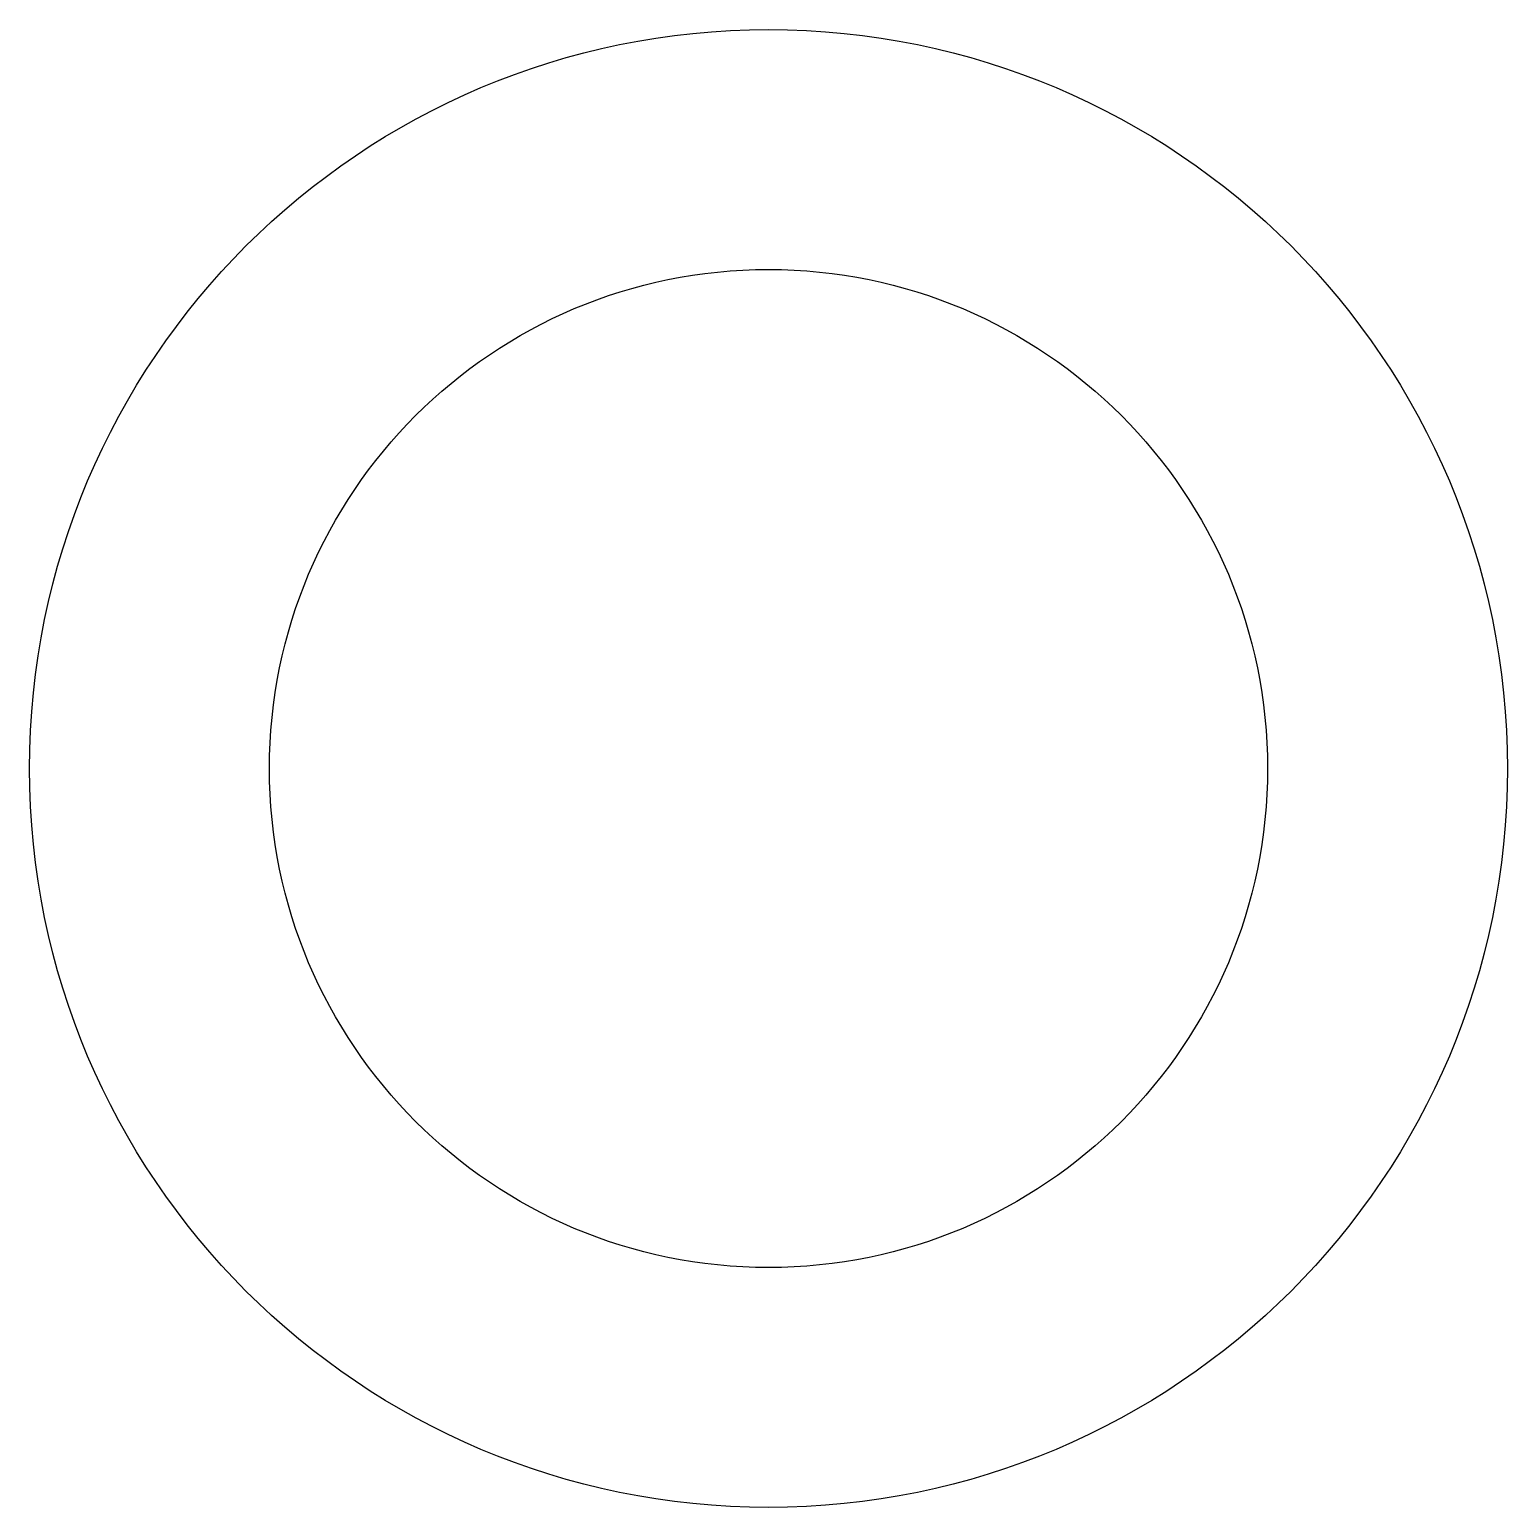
# Model space of a CAD drawing. Extents: x 1.15 to 7.12, y 2.86 to 8.83.
import ezdxf

# ---------------------------------------------------------------- set-up
doc = ezdxf.new("R2010")
doc.units = 0
doc.layers.add('Test', color=7, linetype='CONTINUOUS')

msp = doc.modelspace()

# ---------------------------------------------------------------- linework, layer by layer
at = {"layer": 'Test', "color": 7}
for points in [[(6.15189, 5.846457)], [(7.12189, 5.846457)]]:
    msp.add_lwpolyline(points, close=True, dxfattribs=at)
for points in [[(1.145827, 5.846457), (1.145827, 7.496701), (2.483614, 8.834488), (4.133858, 8.834488)], [(4.133858, 8.834488), (5.784103, 8.834488), (7.12189, 7.496701), (7.12189, 5.846457)], [(2.115827, 5.846457), (2.115827, 6.960985), (3.01933, 7.864488), (4.133858, 7.864488)], [(4.133858, 7.864488), (5.248386, 7.864488), (6.15189, 6.960985), (6.15189, 5.846457)], [(4.133858, 2.858425), (2.483614, 2.858425), (1.145827, 4.196212), (1.145827, 5.846457)], [(4.133858, 3.828425), (3.01933, 3.828425), (2.115827, 4.731929), (2.115827, 5.846457)], [(6.15189, 5.846457), (6.15189, 4.731929), (5.248386, 3.828425), (4.133858, 3.828425)], [(7.12189, 5.846457), (7.12189, 4.196212), (5.784102, 2.858425), (4.133858, 2.858425)]]:
    msp.add_open_spline(points, degree=3, dxfattribs=at)

doc.saveas('drawing.dxf')
